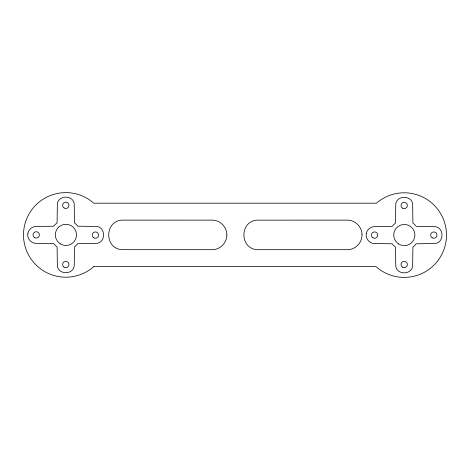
<?xml version="1.0" encoding="UTF-8"?>
<svg xmlns="http://www.w3.org/2000/svg" width="470" height="470" viewBox="0 0 470 470"><rect width="100%" height="100%" fill="white"/><g stroke="black" fill="none" stroke-linecap="round" stroke-linejoin="round"><path stroke-width="0.7" d="M362.023 234.724C362.258 242.297 355.896 249.241 348.335 249.67L257.589 249.688C239.488 249.153 239.259 220.971 257.354 220.142L347.964 220.125C355.537 220.365 362.07 227.151 362.023 234.724M27.877 233.326C26.784 238.337 31.061 243.507 36.19 243.366L53.821 243.613A14.805 14.805 0 0 0 57.099 246.891L57.334 264.516C56.835 275.402 74.754 275.385 74.254 264.516L74.501 246.879A14.805 14.805 0 0 0 77.773 243.607L95.404 243.366C106.29 243.871 106.273 225.953 95.404 226.452L77.767 226.199A14.805 14.805 0 0 0 74.489 222.927L74.254 205.302C74.754 194.416 56.835 194.433 57.334 205.302L57.087 222.939A14.805 14.805 0 0 0 53.815 226.211L36.19 226.452C32.23 226.405 28.57 229.43 27.877 233.326M226.846 234.906C226.992 242.485 220.542 249.353 212.975 249.682L122.112 249.67C104.023 248.759 104.375 220.583 122.476 220.125L212.975 220.136C220.542 220.465 226.992 227.333 226.846 234.906M366.289 233.508C365.19 238.519 369.473 243.689 374.596 243.548L392.233 243.801A14.805 14.805 0 0 0 395.511 247.073L395.746 264.698C395.247 275.584 413.165 275.567 412.666 264.698L412.913 247.061A14.805 14.805 0 0 0 416.185 243.789L433.81 243.548C444.696 244.053 444.679 226.135 433.81 226.634L416.179 226.387A14.805 14.805 0 0 0 412.901 223.109L412.666 205.484C413.165 194.598 395.247 194.615 395.746 205.484L395.499 223.121A14.805 14.805 0 0 0 392.227 226.393L374.596 226.634C370.642 226.587 366.976 229.613 366.289 233.508M93.742 266.631L92.755 267.495A42.294 42.294 0 0 1 34.962 263.864A42.294 42.294 0 0 1 34.962 205.954A42.294 42.294 0 0 1 92.755 202.317L93.742 203.187L376.47 203.187L377.245 202.505A42.294 42.294 0 0 1 435.038 206.136A42.294 42.294 0 0 1 435.038 264.046A42.294 42.294 0 0 1 377.245 267.683L376.053 266.631L93.742 266.631M398.707 244.018A10.575 10.575 0 0 0 414.881 235.423A10.575 10.575 0 0 0 399.353 225.712A10.575 10.575 0 0 0 398.707 244.018M402.432 208.116A3.173 3.173 0 0 0 407.367 205.707A3.173 3.173 0 0 0 402.814 202.635A3.173 3.173 0 0 0 402.432 208.116M372.945 237.797A3.173 3.173 0 0 0 377.768 235.17A3.173 3.173 0 0 0 373.08 232.303A3.173 3.173 0 0 0 372.945 237.797M432.183 237.814A3.173 3.173 0 0 0 436.983 235.141A3.173 3.173 0 0 0 432.271 232.321A3.173 3.173 0 0 0 432.183 237.814M402.361 267.095A3.173 3.173 0 0 0 407.361 264.822A3.173 3.173 0 0 0 402.89 261.625A3.173 3.173 0 0 0 402.361 267.095M60.295 243.836A10.575 10.575 0 0 0 76.469 235.241A10.575 10.575 0 0 0 60.941 225.53A10.575 10.575 0 0 0 60.295 243.836M34.569 237.638A3.173 3.173 0 0 0 39.363 234.947A3.173 3.173 0 0 0 34.639 232.139A3.173 3.173 0 0 0 34.569 237.638M64.079 207.969A3.173 3.173 0 0 0 68.961 205.455A3.173 3.173 0 0 0 64.343 202.482A3.173 3.173 0 0 0 64.079 207.969M63.961 267.101A3.173 3.173 0 0 0 68.955 264.81A3.173 3.173 0 0 0 64.472 261.631A3.173 3.173 0 0 0 63.961 267.101M93.53 237.655A3.173 3.173 0 0 0 98.553 235.429A3.173 3.173 0 0 0 94.117 232.192A3.173 3.173 0 0 0 93.53 237.655"/></g></svg>
